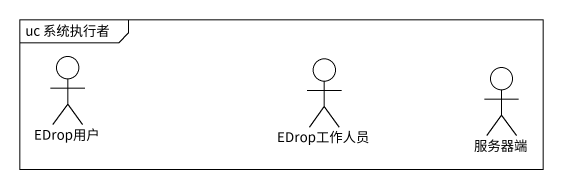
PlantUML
@startuml
mainframe uc 系统执行者
actor EDrop用户
actor EDrop工作人员
actor 服务器端
@enduml
